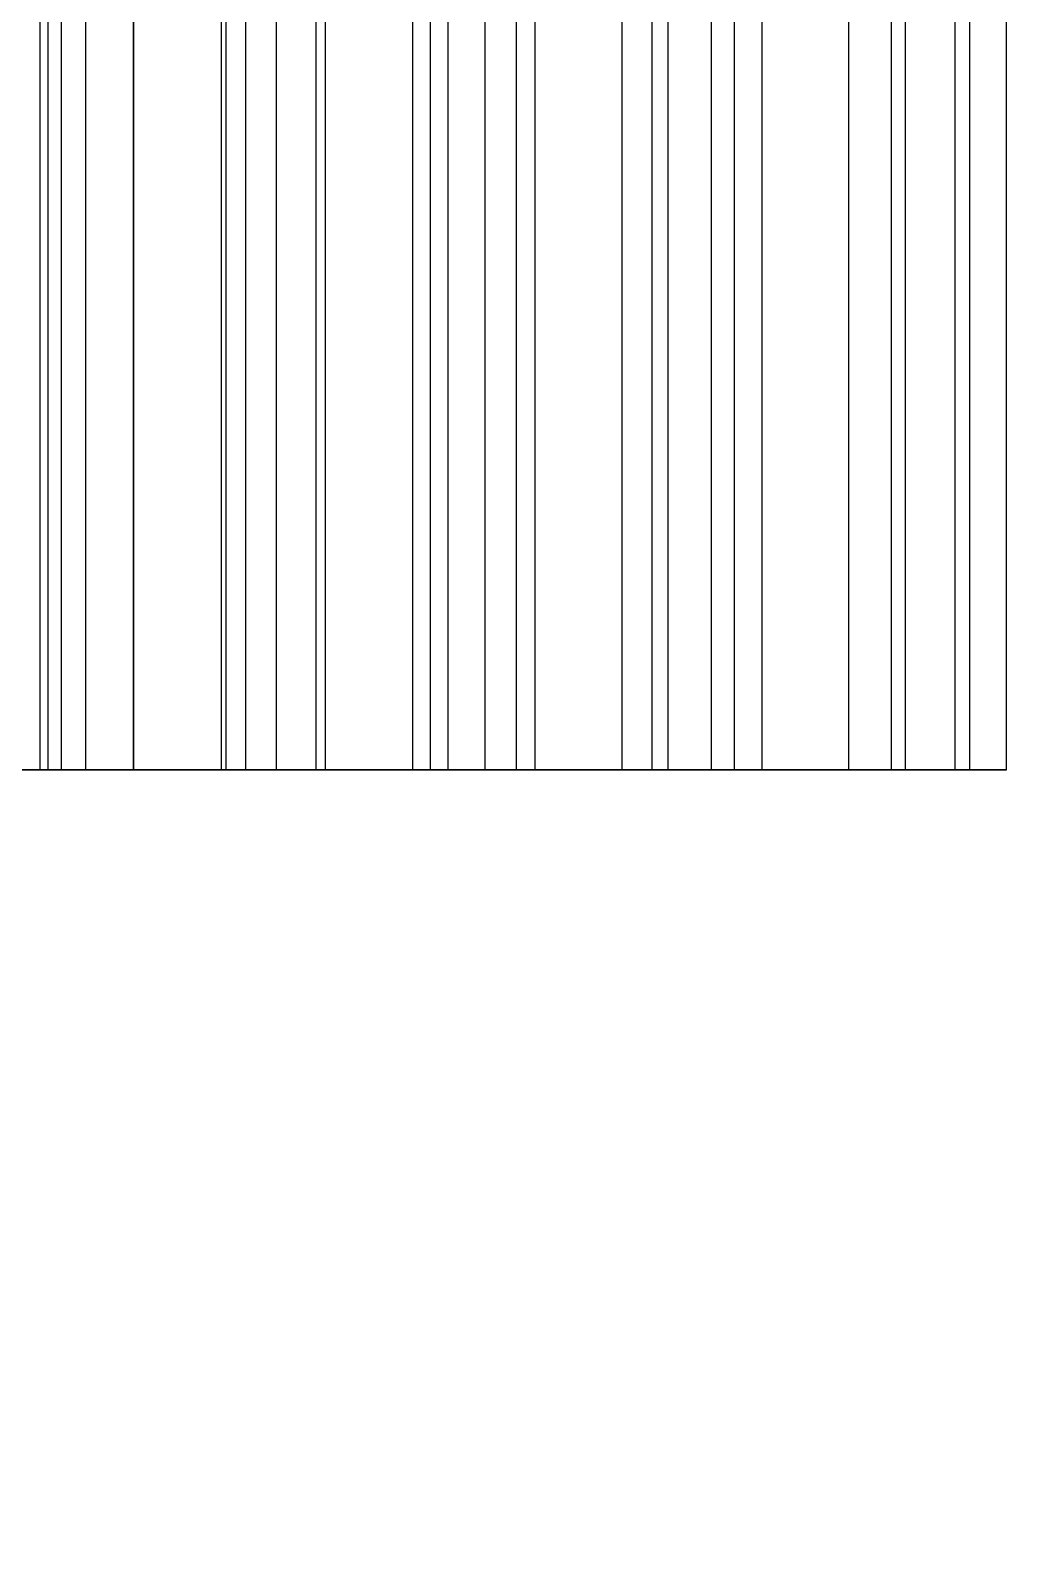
# Model space of a CAD drawing. Extents: x -60 to 60, y 140 to 264.
# Drawn here: x -54.05 to -50.52, y 191.67 to 197.17 of the extents above; entities that cross this region are included whole.
import ezdxf

# ---------------------------------------------------------------- set-up
doc = ezdxf.new("R2010")
doc.units = 0
doc.layers.add('Cut051011', color=7, linetype='CONTINUOUS')

msp = doc.modelspace()

# ---------------------------------------------------------------- linework, layer by layer
at = {"layer": 'Cut051011'}
for p, q in [((-54.0162, 194.5, 581.669), (-54.0162, 197.5, 581.669)), ((-54.0162, 194.5, 581.669), (-54.0162, 197.5, 581.669)), ((-54.0162, 194.5, 618.331), (-54.0162, 197.5, 618.331)), ((-54.0162, 194.5, 618.331), (-54.0162, 197.5, 618.331)), ((-53.9874, 194.5, 582.983), (-53.9874, 197.5, 582.983)), ((-53.9874, 194.5, 582.983), (-53.9874, 197.5, 582.983)), ((-53.9874, 194.5, 617.017), (-53.9874, 197.5, 617.017)), ((-53.9874, 194.5, 617.017), (-53.9874, 197.5, 617.017)), ((-53.9393, 194.5, 581.853), (-53.9393, 197.5, 581.853)), ((-53.9393, 194.5, 581.853), (-53.9393, 197.5, 581.853)), ((-53.9393, 194.5, 618.147), (-53.9393, 197.5, 618.147)), ((-53.9393, 194.5, 618.147), (-53.9393, 197.5, 618.147)), ((-53.8508, 194.5, 581.189), (-53.8508, 197.5, 581.189)), ((-53.8508, 194.5, 581.189), (-53.8508, 197.5, 581.189)), ((-53.8508, 194.5, 618.811), (-53.8508, 197.5, 618.811)), ((-53.8508, 194.5, 618.811), (-53.8508, 197.5, 618.811)), ((-53.679, 194.5, 582.034), (-53.679, 197.5, 582.034)), ((-53.679, 194.5, 582.034), (-53.679, 197.5, 582.034)), ((-53.679, 194.5, 617.966), (-53.679, 197.5, 617.966)), ((-53.679, 194.5, 617.966), (-53.679, 197.5, 617.966)), ((-53.6773, 194.5, 581.092), (-53.6773, 197.5, 581.092)), ((-53.6773, 194.5, 581.092), (-53.6773, 197.5, 581.092)), ((-53.6773, 194.5, 618.908), (-53.6773, 197.5, 618.908)), ((-53.6773, 194.5, 618.908), (-53.6773, 197.5, 618.908)), ((-53.3606, 194.5, 581.109), (-53.3606, 197.5, 581.109)), ((-53.3606, 194.5, 581.109), (-53.3606, 197.5, 581.109)), ((-53.3606, 194.5, 618.891), (-53.3606, 197.5, 618.891)), ((-53.3606, 194.5, 618.891), (-53.3606, 197.5, 618.891)), ((-53.3436, 194.5, 579.795), (-53.3436, 197.5, 579.795)), ((-53.3436, 194.5, 579.795), (-53.3436, 197.5, 579.795)), ((-53.3436, 194.5, 620.205), (-53.3436, 197.5, 620.205)), ((-53.3436, 194.5, 620.205), (-53.3436, 197.5, 620.205)), ((-53.2731, 194.5, 579.981), (-53.2731, 197.5, 579.981)), ((-53.2731, 194.5, 579.981), (-53.2731, 197.5, 579.981)), ((-53.2731, 194.5, 620.019), (-53.2731, 197.5, 620.019)), ((-53.2731, 194.5, 620.019), (-53.2731, 197.5, 620.019)), ((-53.1615, 194.5, 579.321), (-53.1615, 197.5, 579.321)), ((-53.1615, 194.5, 579.321), (-53.1615, 197.5, 579.321)), ((-53.1615, 194.5, 620.679), (-53.1615, 197.5, 620.679)), ((-53.1615, 194.5, 620.679), (-53.1615, 197.5, 620.679)), ((-53.0193, 194.5, 580.172), (-53.0193, 197.5, 580.172)), ((-53.0193, 194.5, 580.172), (-53.0193, 197.5, 580.172)), ((-53.0193, 194.5, 619.828), (-53.0193, 197.5, 619.828)), ((-53.0193, 194.5, 619.828), (-53.0193, 197.5, 619.828)), ((-52.9848, 194.5, 579.23), (-52.9848, 197.5, 579.23)), ((-52.9848, 194.5, 579.23), (-52.9848, 197.5, 579.23)), ((-52.9848, 194.5, 620.77), (-52.9848, 197.5, 620.77)), ((-52.9848, 194.5, 620.77), (-52.9848, 197.5, 620.77)), ((-52.6688, 194.5, 579.258), (-52.6688, 197.5, 579.258)), ((-52.6688, 194.5, 579.258), (-52.6688, 197.5, 579.258)), ((-52.6688, 194.5, 620.742), (-52.6688, 197.5, 620.742)), ((-52.6688, 194.5, 620.742), (-52.6688, 197.5, 620.742)), ((-52.606, 194.5, 577.946), (-52.606, 197.5, 577.946)), ((-52.606, 194.5, 577.946), (-52.606, 197.5, 577.946)), ((-52.606, 194.5, 622.054), (-52.606, 197.5, 622.054)), ((-52.606, 194.5, 622.054), (-52.606, 197.5, 622.054)), ((-52.5421, 194.5, 578.134), (-52.5421, 197.5, 578.134)), ((-52.5421, 194.5, 578.134), (-52.5421, 197.5, 578.134)), ((-52.5421, 194.5, 621.866), (-52.5421, 197.5, 621.866)), ((-52.5421, 194.5, 621.866), (-52.5421, 197.5, 621.866)), ((-52.4074, 194.5, 577.478), (-52.4074, 197.5, 577.478)), ((-52.4074, 194.5, 577.478), (-52.4074, 197.5, 577.478)), ((-52.4074, 194.5, 622.522), (-52.4074, 197.5, 622.522)), ((-52.4074, 194.5, 622.522), (-52.4074, 197.5, 622.522)), ((-52.295, 194.5, 578.333), (-52.295, 197.5, 578.333)), ((-52.295, 194.5, 578.333), (-52.295, 197.5, 578.333)), ((-52.295, 194.5, 621.667), (-52.295, 197.5, 621.667)), ((-52.295, 194.5, 621.667), (-52.295, 197.5, 621.667)), ((-52.2276, 194.5, 577.394), (-52.2276, 197.5, 577.394)), ((-52.2276, 194.5, 577.394), (-52.2276, 197.5, 577.394)), ((-52.2276, 194.5, 622.606), (-52.2276, 197.5, 622.606)), ((-52.2276, 194.5, 622.606), (-52.2276, 197.5, 622.606)), ((-51.9129, 194.5, 577.433), (-51.9129, 197.5, 577.433)), ((-51.9129, 194.5, 577.433), (-51.9129, 197.5, 577.433)), ((-51.9129, 194.5, 622.567), (-51.9129, 197.5, 622.567)), ((-51.9129, 194.5, 622.567), (-51.9129, 197.5, 622.567)), ((-51.8043, 194.5, 576.124), (-51.8043, 197.5, 576.124)), ((-51.8043, 194.5, 576.124), (-51.8043, 197.5, 576.124)), ((-51.8043, 194.5, 623.876), (-51.8043, 197.5, 623.876)), ((-51.8043, 194.5, 623.876), (-51.8043, 197.5, 623.876)), ((-51.7469, 194.5, 576.314), (-51.7469, 197.5, 576.314)), ((-51.7469, 194.5, 576.314), (-51.7469, 197.5, 576.314)), ((-51.7469, 194.5, 623.686), (-51.7469, 197.5, 623.686)), ((-51.7469, 194.5, 623.686), (-51.7469, 197.5, 623.686)), ((-51.5895, 194.5, 575.663), (-51.5895, 197.5, 575.663)), ((-51.5895, 194.5, 575.663), (-51.5895, 197.5, 575.663)), ((-51.5895, 194.5, 624.337), (-51.5895, 197.5, 624.337)), ((-51.5895, 194.5, 624.337), (-51.5895, 197.5, 624.337)), ((-51.507, 194.5, 576.522), (-51.507, 197.5, 576.522)), ((-51.507, 194.5, 576.522), (-51.507, 197.5, 576.522)), ((-51.507, 194.5, 623.478), (-51.507, 197.5, 623.478)), ((-51.507, 194.5, 623.478), (-51.507, 197.5, 623.478)), ((-51.4069, 194.5, 575.585), (-51.4069, 197.5, 575.585)), ((-51.4069, 194.5, 575.585), (-51.4069, 197.5, 575.585)), ((-51.4069, 194.5, 624.415), (-51.4069, 197.5, 624.415)), ((-51.4069, 194.5, 624.415), (-51.4069, 197.5, 624.415)), ((-51.0937, 194.5, 575.635), (-51.0937, 197.5, 575.635)), ((-51.0937, 194.5, 575.635), (-51.0937, 197.5, 575.635)), ((-51.0937, 194.5, 624.365), (-51.0937, 197.5, 624.365)), ((-51.0937, 194.5, 624.365), (-51.0937, 197.5, 624.365)), ((-50.9394, 194.5, 574.33), (-50.9394, 197.5, 574.33)), ((-50.9394, 194.5, 574.33), (-50.9394, 197.5, 574.33)), ((-50.9394, 194.5, 625.67), (-50.9394, 197.5, 625.67)), ((-50.9394, 194.5, 625.67), (-50.9394, 197.5, 625.67)), ((-50.8888, 194.5, 574.522), (-50.8888, 197.5, 574.522)), ((-50.8888, 194.5, 574.522), (-50.8888, 197.5, 574.522)), ((-50.8888, 194.5, 625.478), (-50.8888, 197.5, 625.478)), ((-50.8888, 194.5, 625.478), (-50.8888, 197.5, 625.478)), ((-50.7088, 194.5, 573.877), (-50.7088, 197.5, 573.877)), ((-50.7088, 194.5, 573.877), (-50.7088, 197.5, 573.877)), ((-50.7088, 194.5, 626.123), (-50.7088, 197.5, 626.123)), ((-50.7088, 194.5, 626.123), (-50.7088, 197.5, 626.123)), ((-50.6563, 194.5, 574.738), (-50.6563, 197.5, 574.738)), ((-50.6563, 194.5, 574.738), (-50.6563, 197.5, 574.738)), ((-50.6563, 194.5, 625.262), (-50.6563, 197.5, 625.262)), ((-50.6563, 194.5, 625.262), (-50.6563, 197.5, 625.262)), ((-50.5235, 194.5, 573.805), (-50.5235, 197.5, 573.805)), ((-50.5235, 194.5, 573.805), (-50.5235, 197.5, 573.805)), ((-50.5235, 194.5, 626.195), (-50.5235, 197.5, 626.195)), ((-50.5235, 194.5, 626.195), (-50.5235, 197.5, 626.195))]:
    msp.add_line(p, q, dxfattribs=at)
for centre in [(0, 203.5), (0, 203.5), (0, 200.5), (0, 200.5)]:
    msp.add_circle(centre, 60, dxfattribs=at)
for points, degree in [([(-53.9874, 194.5, 582.983), (-54.1464, 194.5, 583.005), (-54.3045, 194.5, 582.977)], 2), ([(-54.3045, 194.5, 617.023), (-54.1464, 194.5, 616.995), (-53.9874, 194.5, 617.017)], 2), ([(-53.9874, 194.5, 582.983), (-54.1464, 194.5, 583.005), (-54.3045, 194.5, 582.977)], 2), ([(-54.3045, 194.5, 617.023), (-54.1464, 194.5, 616.995), (-53.9874, 194.5, 617.017)], 2), ([(-53.8508, 194.5, 581.189), (-54.0162, 194.5, 581.669)], 1), ([(-54.0162, 194.5, 618.331), (-53.8508, 194.5, 618.811)], 1), ([(-53.8508, 194.5, 581.189), (-54.0162, 194.5, 581.669)], 1), ([(-54.0162, 194.5, 618.331), (-53.8508, 194.5, 618.811)], 1), ([(-53.9393, 194.5, 581.853), (-53.7947, 194.5, 581.923), (-53.679, 194.5, 582.034)], 2), ([(-53.679, 194.5, 617.966), (-53.7947, 194.5, 618.077), (-53.9393, 194.5, 618.147)], 2), ([(-53.9393, 194.5, 581.853), (-53.7947, 194.5, 581.923), (-53.679, 194.5, 582.034)], 2), ([(-53.679, 194.5, 617.966), (-53.7947, 194.5, 618.077), (-53.9393, 194.5, 618.147)], 2), ([(-53.3606, 194.5, 581.109), (-53.5204, 194.5, 581.126), (-53.6773, 194.5, 581.092)], 2), ([(-53.6773, 194.5, 618.908), (-53.5204, 194.5, 618.874), (-53.3606, 194.5, 618.891)], 2), ([(-53.3606, 194.5, 581.109), (-53.5204, 194.5, 581.126), (-53.6773, 194.5, 581.092)], 2), ([(-53.6773, 194.5, 618.908), (-53.5204, 194.5, 618.874), (-53.3606, 194.5, 618.891)], 2), ([(-53.1615, 194.5, 579.321), (-53.3436, 194.5, 579.795)], 1), ([(-53.3436, 194.5, 620.205), (-53.1615, 194.5, 620.679)], 1), ([(-53.1615, 194.5, 579.321), (-53.3436, 194.5, 579.795)], 1), ([(-53.3436, 194.5, 620.205), (-53.1615, 194.5, 620.679)], 1), ([(-53.2731, 194.5, 579.981), (-53.1311, 194.5, 580.056), (-53.0193, 194.5, 580.172)], 2), ([(-53.0193, 194.5, 619.828), (-53.1311, 194.5, 619.944), (-53.2731, 194.5, 620.019)], 2), ([(-53.2731, 194.5, 579.981), (-53.1311, 194.5, 580.056), (-53.0193, 194.5, 580.172)], 2), ([(-53.0193, 194.5, 619.828), (-53.1311, 194.5, 619.944), (-53.2731, 194.5, 620.019)], 2), ([(-52.6688, 194.5, 579.258), (-52.829, 194.5, 579.269), (-52.9848, 194.5, 579.23)], 2), ([(-52.9848, 194.5, 620.77), (-52.829, 194.5, 620.731), (-52.6688, 194.5, 620.742)], 2), ([(-52.6688, 194.5, 579.258), (-52.829, 194.5, 579.269), (-52.9848, 194.5, 579.23)], 2), ([(-52.9848, 194.5, 620.77), (-52.829, 194.5, 620.731), (-52.6688, 194.5, 620.742)], 2), ([(-52.4074, 194.5, 577.478), (-52.606, 194.5, 577.946)], 1), ([(-52.606, 194.5, 622.054), (-52.4074, 194.5, 622.522)], 1), ([(-52.4074, 194.5, 577.478), (-52.606, 194.5, 577.946)], 1), ([(-52.606, 194.5, 622.054), (-52.4074, 194.5, 622.522)], 1), ([(-52.5421, 194.5, 578.134), (-52.4027, 194.5, 578.214), (-52.295, 194.5, 578.333)], 2), ([(-52.295, 194.5, 621.667), (-52.4027, 194.5, 621.786), (-52.5421, 194.5, 621.866)], 2), ([(-52.5421, 194.5, 578.134), (-52.4027, 194.5, 578.214), (-52.295, 194.5, 578.333)], 2), ([(-52.295, 194.5, 621.667), (-52.4027, 194.5, 621.786), (-52.5421, 194.5, 621.866)], 2), ([(-51.9129, 194.5, 577.433), (-52.0734, 194.5, 577.438), (-52.2276, 194.5, 577.394)], 2), ([(-52.2276, 194.5, 622.606), (-52.0734, 194.5, 622.562), (-51.9129, 194.5, 622.567)], 2), ([(-51.9129, 194.5, 577.433), (-52.0734, 194.5, 577.438), (-52.2276, 194.5, 577.394)], 2), ([(-52.2276, 194.5, 622.606), (-52.0734, 194.5, 622.562), (-51.9129, 194.5, 622.567)], 2), ([(-51.5895, 194.5, 575.663), (-51.8043, 194.5, 576.124)], 1), ([(-51.8043, 194.5, 623.876), (-51.5895, 194.5, 624.337)], 1), ([(-51.5895, 194.5, 575.663), (-51.8043, 194.5, 576.124)], 1), ([(-51.8043, 194.5, 623.876), (-51.5895, 194.5, 624.337)], 1), ([(-51.7469, 194.5, 576.314), (-51.6104, 194.5, 576.399), (-51.507, 194.5, 576.522)], 2), ([(-51.507, 194.5, 623.478), (-51.6104, 194.5, 623.601), (-51.7469, 194.5, 623.686)], 2), ([(-51.7469, 194.5, 576.314), (-51.6104, 194.5, 576.399), (-51.507, 194.5, 576.522)], 2), ([(-51.507, 194.5, 623.478), (-51.6104, 194.5, 623.601), (-51.7469, 194.5, 623.686)], 2), ([(-51.0937, 194.5, 575.635), (-51.2543, 194.5, 575.635), (-51.4069, 194.5, 575.585)], 2), ([(-51.4069, 194.5, 624.415), (-51.2543, 194.5, 624.365), (-51.0937, 194.5, 624.365)], 2), ([(-51.0937, 194.5, 575.635), (-51.2543, 194.5, 575.635), (-51.4069, 194.5, 575.585)], 2), ([(-51.4069, 194.5, 624.415), (-51.2543, 194.5, 624.365), (-51.0937, 194.5, 624.365)], 2), ([(-50.7088, 194.5, 573.877), (-50.9394, 194.5, 574.33)], 1), ([(-50.9394, 194.5, 625.67), (-50.7088, 194.5, 626.123)], 1), ([(-50.7088, 194.5, 573.877), (-50.9394, 194.5, 574.33)], 1), ([(-50.9394, 194.5, 625.67), (-50.7088, 194.5, 626.123)], 1), ([(-50.8888, 194.5, 574.522), (-50.7553, 194.5, 574.612), (-50.6563, 194.5, 574.738)], 2), ([(-50.6563, 194.5, 625.262), (-50.7553, 194.5, 625.388), (-50.8888, 194.5, 625.478)], 2), ([(-50.8888, 194.5, 574.522), (-50.7553, 194.5, 574.612), (-50.6563, 194.5, 574.738)], 2), ([(-50.6563, 194.5, 625.262), (-50.7553, 194.5, 625.388), (-50.8888, 194.5, 625.478)], 2)]:
    msp.add_open_spline(points, degree=degree, dxfattribs=at)
for points, degree, knots in [([(-54.0162, 194.5, 581.669), (-54.0339, 194.5, 581.72), (-54.0125, 194.5, 581.776), (-53.9875, 194.5, 581.83), (-53.9393, 194.5, 581.853)], 2, [0, 0, 0, 0.724386, 0.724386, 1.44877, 1.44877, 1.44877]), ([(-53.9393, 194.5, 618.147), (-53.9875, 194.5, 618.17), (-54.0125, 194.5, 618.224), (-54.0339, 194.5, 618.28), (-54.0162, 194.5, 618.331)], 2, [0, 0, 0, 0.724386, 0.724386, 1.44877, 1.44877, 1.44877]), ([(-54.0162, 194.5, 581.669), (-54.0339, 194.5, 581.72), (-54.0125, 194.5, 581.776), (-53.9875, 194.5, 581.83), (-53.9393, 194.5, 581.853)], 2, [0, 0, 0, 0.724386, 0.724386, 1.44877, 1.44877, 1.44877]), ([(-53.9393, 194.5, 618.147), (-53.9875, 194.5, 618.17), (-54.0125, 194.5, 618.224), (-54.0339, 194.5, 618.28), (-54.0162, 194.5, 618.331)], 2, [0, 0, 0, 0.724386, 0.724386, 1.44877, 1.44877, 1.44877]), ([(-53.679, 194.5, 582.034), (-53.6194, 194.5, 582.091), (-53.5633, 194.5, 582.172), (-53.5329, 194.5, 582.274), (-53.5021, 194.5, 582.374), (-53.5003, 194.5, 582.495), (-53.5367, 194.5, 582.605), (-53.572, 194.5, 582.715), (-53.6442, 194.5, 582.812), (-53.7282, 194.5, 582.875), (-53.8124, 194.5, 582.939), (-53.9054, 194.5, 582.972), (-53.9874, 194.5, 582.983)], 3, [0, 0, 0, 0, 0.558599, 0.558599, 0.558599, 1.1172, 1.1172, 1.1172, 1.6758, 1.6758, 1.6758, 2.2344, 2.2344, 2.2344, 2.2344]), ([(-53.9874, 194.5, 617.017), (-53.9054, 194.5, 617.028), (-53.8124, 194.5, 617.061), (-53.7282, 194.5, 617.125), (-53.6442, 194.5, 617.188), (-53.572, 194.5, 617.285), (-53.5367, 194.5, 617.395), (-53.5003, 194.5, 617.505), (-53.5021, 194.5, 617.626), (-53.5329, 194.5, 617.726), (-53.5633, 194.5, 617.828), (-53.6194, 194.5, 617.909), (-53.679, 194.5, 617.966)], 3, [0, 0, 0, 0, 0.558599, 0.558599, 0.558599, 1.1172, 1.1172, 1.1172, 1.6758, 1.6758, 1.6758, 2.2344, 2.2344, 2.2344, 2.2344]), ([(-53.679, 194.5, 582.034), (-53.6194, 194.5, 582.091), (-53.5633, 194.5, 582.172), (-53.5329, 194.5, 582.274), (-53.5021, 194.5, 582.374), (-53.5003, 194.5, 582.495), (-53.5367, 194.5, 582.605), (-53.572, 194.5, 582.715), (-53.6442, 194.5, 582.812), (-53.7282, 194.5, 582.875), (-53.8124, 194.5, 582.939), (-53.9054, 194.5, 582.972), (-53.9874, 194.5, 582.983)], 3, [0, 0, 0, 0, 0.558599, 0.558599, 0.558599, 1.1172, 1.1172, 1.1172, 1.6758, 1.6758, 1.6758, 2.2344, 2.2344, 2.2344, 2.2344]), ([(-53.9874, 194.5, 617.017), (-53.9054, 194.5, 617.028), (-53.8124, 194.5, 617.061), (-53.7282, 194.5, 617.125), (-53.6442, 194.5, 617.188), (-53.572, 194.5, 617.285), (-53.5367, 194.5, 617.395), (-53.5003, 194.5, 617.505), (-53.5021, 194.5, 617.626), (-53.5329, 194.5, 617.726), (-53.5633, 194.5, 617.828), (-53.6194, 194.5, 617.909), (-53.679, 194.5, 617.966)], 3, [0, 0, 0, 0, 0.558599, 0.558599, 0.558599, 1.1172, 1.1172, 1.1172, 1.6758, 1.6758, 1.6758, 2.2344, 2.2344, 2.2344, 2.2344]), ([(-53.6773, 194.5, 581.092), (-53.7292, 194.5, 581.08), (-53.7825, 194.5, 581.108), (-53.8338, 194.5, 581.139), (-53.8508, 194.5, 581.189)], 2, [0, 0, 0, 0.724386, 0.724386, 1.44877, 1.44877, 1.44877]), ([(-53.8508, 194.5, 618.811), (-53.8338, 194.5, 618.861), (-53.7825, 194.5, 618.892), (-53.7292, 194.5, 618.92), (-53.6773, 194.5, 618.908)], 2, [0, 0, 0, 0.724386, 0.724386, 1.44877, 1.44877, 1.44877]), ([(-53.6773, 194.5, 581.092), (-53.7292, 194.5, 581.08), (-53.7825, 194.5, 581.108), (-53.8338, 194.5, 581.139), (-53.8508, 194.5, 581.189)], 2, [0, 0, 0, 0.724386, 0.724386, 1.44877, 1.44877, 1.44877]), ([(-53.8508, 194.5, 618.811), (-53.8338, 194.5, 618.861), (-53.7825, 194.5, 618.892), (-53.7292, 194.5, 618.92), (-53.6773, 194.5, 618.908)], 2, [0, 0, 0, 0.724386, 0.724386, 1.44877, 1.44877, 1.44877]), ([(-53.0193, 194.5, 580.172), (-52.9617, 194.5, 580.231), (-52.9085, 194.5, 580.314), (-52.8817, 194.5, 580.416), (-52.8544, 194.5, 580.518), (-52.8568, 194.5, 580.638), (-52.897, 194.5, 580.747), (-52.9361, 194.5, 580.856), (-53.0116, 194.5, 580.95), (-53.0979, 194.5, 581.01), (-53.1842, 194.5, 581.071), (-53.2783, 194.5, 581.101), (-53.3606, 194.5, 581.109)], 3, [0, 0, 0, 0, 0.558599, 0.558599, 0.558599, 1.1172, 1.1172, 1.1172, 1.6758, 1.6758, 1.6758, 2.2344, 2.2344, 2.2344, 2.2344]), ([(-53.3606, 194.5, 618.891), (-53.2783, 194.5, 618.899), (-53.1842, 194.5, 618.929), (-53.0979, 194.5, 618.99), (-53.0116, 194.5, 619.05), (-52.9361, 194.5, 619.144), (-52.897, 194.5, 619.253), (-52.8568, 194.5, 619.362), (-52.8544, 194.5, 619.482), (-52.8817, 194.5, 619.584), (-52.9085, 194.5, 619.686), (-52.9617, 194.5, 619.769), (-53.0193, 194.5, 619.828)], 3, [0, 0, 0, 0, 0.558599, 0.558599, 0.558599, 1.1172, 1.1172, 1.1172, 1.6758, 1.6758, 1.6758, 2.2344, 2.2344, 2.2344, 2.2344]), ([(-53.0193, 194.5, 580.172), (-52.9617, 194.5, 580.231), (-52.9085, 194.5, 580.314), (-52.8817, 194.5, 580.416), (-52.8544, 194.5, 580.518), (-52.8568, 194.5, 580.638), (-52.897, 194.5, 580.747), (-52.9361, 194.5, 580.856), (-53.0116, 194.5, 580.95), (-53.0979, 194.5, 581.01), (-53.1842, 194.5, 581.071), (-53.2783, 194.5, 581.101), (-53.3606, 194.5, 581.109)], 3, [0, 0, 0, 0, 0.558599, 0.558599, 0.558599, 1.1172, 1.1172, 1.1172, 1.6758, 1.6758, 1.6758, 2.2344, 2.2344, 2.2344, 2.2344]), ([(-53.3606, 194.5, 618.891), (-53.2783, 194.5, 618.899), (-53.1842, 194.5, 618.929), (-53.0979, 194.5, 618.99), (-53.0116, 194.5, 619.05), (-52.9361, 194.5, 619.144), (-52.897, 194.5, 619.253), (-52.8568, 194.5, 619.362), (-52.8544, 194.5, 619.482), (-52.8817, 194.5, 619.584), (-52.9085, 194.5, 619.686), (-52.9617, 194.5, 619.769), (-53.0193, 194.5, 619.828)], 3, [0, 0, 0, 0, 0.558599, 0.558599, 0.558599, 1.1172, 1.1172, 1.1172, 1.6758, 1.6758, 1.6758, 2.2344, 2.2344, 2.2344, 2.2344]), ([(-53.3436, 194.5, 579.795), (-53.363, 194.5, 579.845), (-53.3436, 194.5, 579.902), (-53.3205, 194.5, 579.957), (-53.2731, 194.5, 579.981)], 2, [0, 0, 0, 0.724386, 0.724386, 1.44877, 1.44877, 1.44877]), ([(-53.2731, 194.5, 620.019), (-53.3205, 194.5, 620.043), (-53.3436, 194.5, 620.098), (-53.363, 194.5, 620.155), (-53.3436, 194.5, 620.205)], 2, [0, 0, 0, 0.724386, 0.724386, 1.44877, 1.44877, 1.44877]), ([(-53.3436, 194.5, 579.795), (-53.363, 194.5, 579.845), (-53.3436, 194.5, 579.902), (-53.3205, 194.5, 579.957), (-53.2731, 194.5, 579.981)], 2, [0, 0, 0, 0.724386, 0.724386, 1.44877, 1.44877, 1.44877]), ([(-53.2731, 194.5, 620.019), (-53.3205, 194.5, 620.043), (-53.3436, 194.5, 620.098), (-53.363, 194.5, 620.155), (-53.3436, 194.5, 620.205)], 2, [0, 0, 0, 0.724386, 0.724386, 1.44877, 1.44877, 1.44877]), ([(-52.9848, 194.5, 579.23), (-53.0361, 194.5, 579.216), (-53.0904, 194.5, 579.242), (-53.1428, 194.5, 579.271), (-53.1615, 194.5, 579.321)], 2, [0, 0, 0, 0.724386, 0.724386, 1.44877, 1.44877, 1.44877]), ([(-53.1615, 194.5, 620.679), (-53.1428, 194.5, 620.729), (-53.0904, 194.5, 620.758), (-53.0361, 194.5, 620.784), (-52.9848, 194.5, 620.77)], 2, [0, 0, 0, 0.724386, 0.724386, 1.44877, 1.44877, 1.44877]), ([(-52.9848, 194.5, 579.23), (-53.0361, 194.5, 579.216), (-53.0904, 194.5, 579.242), (-53.1428, 194.5, 579.271), (-53.1615, 194.5, 579.321)], 2, [0, 0, 0, 0.724386, 0.724386, 1.44877, 1.44877, 1.44877]), ([(-53.1615, 194.5, 620.679), (-53.1428, 194.5, 620.729), (-53.0904, 194.5, 620.758), (-53.0361, 194.5, 620.784), (-52.9848, 194.5, 620.77)], 2, [0, 0, 0, 0.724386, 0.724386, 1.44877, 1.44877, 1.44877]), ([(-52.295, 194.5, 578.333), (-52.2395, 194.5, 578.395), (-52.1892, 194.5, 578.48), (-52.166, 194.5, 578.583), (-52.1422, 194.5, 578.685), (-52.1488, 194.5, 578.805), (-52.1928, 194.5, 578.913), (-52.2358, 194.5, 579.021), (-52.3145, 194.5, 579.112), (-52.4028, 194.5, 579.169), (-52.4912, 194.5, 579.227), (-52.5862, 194.5, 579.253), (-52.6688, 194.5, 579.258)], 3, [0, 0, 0, 0, 0.558599, 0.558599, 0.558599, 1.1172, 1.1172, 1.1172, 1.6758, 1.6758, 1.6758, 2.2344, 2.2344, 2.2344, 2.2344]), ([(-52.6688, 194.5, 620.742), (-52.5862, 194.5, 620.747), (-52.4912, 194.5, 620.773), (-52.4028, 194.5, 620.831), (-52.3145, 194.5, 620.888), (-52.2358, 194.5, 620.979), (-52.1928, 194.5, 621.087), (-52.1488, 194.5, 621.195), (-52.1422, 194.5, 621.315), (-52.166, 194.5, 621.417), (-52.1892, 194.5, 621.52), (-52.2395, 194.5, 621.605), (-52.295, 194.5, 621.667)], 3, [0, 0, 0, 0, 0.558599, 0.558599, 0.558599, 1.1172, 1.1172, 1.1172, 1.6758, 1.6758, 1.6758, 2.2344, 2.2344, 2.2344, 2.2344]), ([(-52.295, 194.5, 578.333), (-52.2395, 194.5, 578.395), (-52.1892, 194.5, 578.48), (-52.166, 194.5, 578.583), (-52.1422, 194.5, 578.685), (-52.1488, 194.5, 578.805), (-52.1928, 194.5, 578.913), (-52.2358, 194.5, 579.021), (-52.3145, 194.5, 579.112), (-52.4028, 194.5, 579.169), (-52.4912, 194.5, 579.227), (-52.5862, 194.5, 579.253), (-52.6688, 194.5, 579.258)], 3, [0, 0, 0, 0, 0.558599, 0.558599, 0.558599, 1.1172, 1.1172, 1.1172, 1.6758, 1.6758, 1.6758, 2.2344, 2.2344, 2.2344, 2.2344]), ([(-52.6688, 194.5, 620.742), (-52.5862, 194.5, 620.747), (-52.4912, 194.5, 620.773), (-52.4028, 194.5, 620.831), (-52.3145, 194.5, 620.888), (-52.2358, 194.5, 620.979), (-52.1928, 194.5, 621.087), (-52.1488, 194.5, 621.195), (-52.1422, 194.5, 621.315), (-52.166, 194.5, 621.417), (-52.1892, 194.5, 621.52), (-52.2395, 194.5, 621.605), (-52.295, 194.5, 621.667)], 3, [0, 0, 0, 0, 0.558599, 0.558599, 0.558599, 1.1172, 1.1172, 1.1172, 1.6758, 1.6758, 1.6758, 2.2344, 2.2344, 2.2344, 2.2344]), ([(-52.606, 194.5, 577.946), (-52.6271, 194.5, 577.995), (-52.6097, 194.5, 578.052), (-52.5885, 194.5, 578.108), (-52.5421, 194.5, 578.134)], 2, [0, 0, 0, 0.724386, 0.724386, 1.44877, 1.44877, 1.44877]), ([(-52.5421, 194.5, 621.866), (-52.5885, 194.5, 621.892), (-52.6097, 194.5, 621.948), (-52.6271, 194.5, 622.005), (-52.606, 194.5, 622.054)], 2, [0, 0, 0, 0.724386, 0.724386, 1.44877, 1.44877, 1.44877]), ([(-52.606, 194.5, 577.946), (-52.6271, 194.5, 577.995), (-52.6097, 194.5, 578.052), (-52.5885, 194.5, 578.108), (-52.5421, 194.5, 578.134)], 2, [0, 0, 0, 0.724386, 0.724386, 1.44877, 1.44877, 1.44877]), ([(-52.5421, 194.5, 621.866), (-52.5885, 194.5, 621.892), (-52.6097, 194.5, 621.948), (-52.6271, 194.5, 622.005), (-52.606, 194.5, 622.054)], 2, [0, 0, 0, 0.724386, 0.724386, 1.44877, 1.44877, 1.44877]), ([(-52.2276, 194.5, 577.394), (-52.2785, 194.5, 577.378), (-52.3336, 194.5, 577.402), (-52.387, 194.5, 577.429), (-52.4074, 194.5, 577.478)], 2, [0, 0, 0, 0.724386, 0.724386, 1.44877, 1.44877, 1.44877]), ([(-52.4074, 194.5, 622.522), (-52.387, 194.5, 622.571), (-52.3336, 194.5, 622.598), (-52.2785, 194.5, 622.622), (-52.2276, 194.5, 622.606)], 2, [0, 0, 0, 0.724386, 0.724386, 1.44877, 1.44877, 1.44877]), ([(-52.2276, 194.5, 577.394), (-52.2785, 194.5, 577.378), (-52.3336, 194.5, 577.402), (-52.387, 194.5, 577.429), (-52.4074, 194.5, 577.478)], 2, [0, 0, 0, 0.724386, 0.724386, 1.44877, 1.44877, 1.44877]), ([(-52.4074, 194.5, 622.522), (-52.387, 194.5, 622.571), (-52.3336, 194.5, 622.598), (-52.2785, 194.5, 622.622), (-52.2276, 194.5, 622.606)], 2, [0, 0, 0, 0.724386, 0.724386, 1.44877, 1.44877, 1.44877]), ([(-51.507, 194.5, 576.522), (-51.4537, 194.5, 576.585), (-51.4064, 194.5, 576.671), (-51.3868, 194.5, 576.775), (-51.3666, 194.5, 576.878), (-51.3774, 194.5, 576.998), (-51.4251, 194.5, 577.104), (-51.4718, 194.5, 577.21), (-51.5537, 194.5, 577.299), (-51.6439, 194.5, 577.353), (-51.7342, 194.5, 577.408), (-51.8301, 194.5, 577.43), (-51.9129, 194.5, 577.433)], 3, [0, 0, 0, 0, 0.558599, 0.558599, 0.558599, 1.1172, 1.1172, 1.1172, 1.6758, 1.6758, 1.6758, 2.2344, 2.2344, 2.2344, 2.2344]), ([(-51.9129, 194.5, 622.567), (-51.8301, 194.5, 622.57), (-51.7342, 194.5, 622.592), (-51.6439, 194.5, 622.647), (-51.5537, 194.5, 622.701), (-51.4718, 194.5, 622.79), (-51.4251, 194.5, 622.896), (-51.3774, 194.5, 623.002), (-51.3666, 194.5, 623.122), (-51.3868, 194.5, 623.225), (-51.4064, 194.5, 623.329), (-51.4537, 194.5, 623.415), (-51.507, 194.5, 623.478)], 3, [0, 0, 0, 0, 0.558599, 0.558599, 0.558599, 1.1172, 1.1172, 1.1172, 1.6758, 1.6758, 1.6758, 2.2344, 2.2344, 2.2344, 2.2344]), ([(-51.507, 194.5, 576.522), (-51.4537, 194.5, 576.585), (-51.4064, 194.5, 576.671), (-51.3868, 194.5, 576.775), (-51.3666, 194.5, 576.878), (-51.3774, 194.5, 576.998), (-51.4251, 194.5, 577.104), (-51.4718, 194.5, 577.21), (-51.5537, 194.5, 577.299), (-51.6439, 194.5, 577.353), (-51.7342, 194.5, 577.408), (-51.8301, 194.5, 577.43), (-51.9129, 194.5, 577.433)], 3, [0, 0, 0, 0, 0.558599, 0.558599, 0.558599, 1.1172, 1.1172, 1.1172, 1.6758, 1.6758, 1.6758, 2.2344, 2.2344, 2.2344, 2.2344]), ([(-51.9129, 194.5, 622.567), (-51.8301, 194.5, 622.57), (-51.7342, 194.5, 622.592), (-51.6439, 194.5, 622.647), (-51.5537, 194.5, 622.701), (-51.4718, 194.5, 622.79), (-51.4251, 194.5, 622.896), (-51.3774, 194.5, 623.002), (-51.3666, 194.5, 623.122), (-51.3868, 194.5, 623.225), (-51.4064, 194.5, 623.329), (-51.4537, 194.5, 623.415), (-51.507, 194.5, 623.478)], 3, [0, 0, 0, 0, 0.558599, 0.558599, 0.558599, 1.1172, 1.1172, 1.1172, 1.6758, 1.6758, 1.6758, 2.2344, 2.2344, 2.2344, 2.2344]), ([(-51.8043, 194.5, 576.124), (-51.827, 194.5, 576.172), (-51.8117, 194.5, 576.23), (-51.7924, 194.5, 576.286), (-51.7469, 194.5, 576.314)], 2, [0, 0, 0, 0.724386, 0.724386, 1.44877, 1.44877, 1.44877]), ([(-51.7469, 194.5, 623.686), (-51.7924, 194.5, 623.714), (-51.8117, 194.5, 623.77), (-51.827, 194.5, 623.828), (-51.8043, 194.5, 623.876)], 2, [0, 0, 0, 0.724386, 0.724386, 1.44877, 1.44877, 1.44877]), ([(-51.8043, 194.5, 576.124), (-51.827, 194.5, 576.172), (-51.8117, 194.5, 576.23), (-51.7924, 194.5, 576.286), (-51.7469, 194.5, 576.314)], 2, [0, 0, 0, 0.724386, 0.724386, 1.44877, 1.44877, 1.44877]), ([(-51.7469, 194.5, 623.686), (-51.7924, 194.5, 623.714), (-51.8117, 194.5, 623.77), (-51.827, 194.5, 623.828), (-51.8043, 194.5, 623.876)], 2, [0, 0, 0, 0.724386, 0.724386, 1.44877, 1.44877, 1.44877]), ([(-51.4069, 194.5, 575.585), (-51.4572, 194.5, 575.567), (-51.5131, 194.5, 575.589), (-51.5673, 194.5, 575.615), (-51.5895, 194.5, 575.663)], 2, [0, 0, 0, 0.724386, 0.724386, 1.44877, 1.44877, 1.44877]), ([(-51.5895, 194.5, 624.337), (-51.5673, 194.5, 624.385), (-51.5131, 194.5, 624.411), (-51.4572, 194.5, 624.433), (-51.4069, 194.5, 624.415)], 2, [0, 0, 0, 0.724386, 0.724386, 1.44877, 1.44877, 1.44877]), ([(-51.4069, 194.5, 575.585), (-51.4572, 194.5, 575.567), (-51.5131, 194.5, 575.589), (-51.5673, 194.5, 575.615), (-51.5895, 194.5, 575.663)], 2, [0, 0, 0, 0.724386, 0.724386, 1.44877, 1.44877, 1.44877]), ([(-51.5895, 194.5, 624.337), (-51.5673, 194.5, 624.385), (-51.5131, 194.5, 624.411), (-51.4572, 194.5, 624.433), (-51.4069, 194.5, 624.415)], 2, [0, 0, 0, 0.724386, 0.724386, 1.44877, 1.44877, 1.44877]), ([(-50.6563, 194.5, 574.738), (-50.6052, 194.5, 574.803), (-50.5609, 194.5, 574.891), (-50.5449, 194.5, 574.996), (-50.5284, 194.5, 575.1), (-50.5433, 194.5, 575.219), (-50.5947, 194.5, 575.323), (-50.6451, 194.5, 575.428), (-50.73, 194.5, 575.513), (-50.822, 194.5, 575.564), (-50.9143, 194.5, 575.616), (-51.0109, 194.5, 575.635), (-51.0937, 194.5, 575.635)], 3, [0, 0, 0, 0, 0.558599, 0.558599, 0.558599, 1.1172, 1.1172, 1.1172, 1.6758, 1.6758, 1.6758, 2.2344, 2.2344, 2.2344, 2.2344]), ([(-51.0937, 194.5, 624.365), (-51.0109, 194.5, 624.365), (-50.9143, 194.5, 624.384), (-50.822, 194.5, 624.436), (-50.73, 194.5, 624.487), (-50.6451, 194.5, 624.572), (-50.5947, 194.5, 624.677), (-50.5433, 194.5, 624.781), (-50.5284, 194.5, 624.9), (-50.5449, 194.5, 625.004), (-50.5609, 194.5, 625.109), (-50.6052, 194.5, 625.197), (-50.6563, 194.5, 625.262)], 3, [0, 0, 0, 0, 0.558599, 0.558599, 0.558599, 1.1172, 1.1172, 1.1172, 1.6758, 1.6758, 1.6758, 2.2344, 2.2344, 2.2344, 2.2344]), ([(-50.6563, 194.5, 574.738), (-50.6052, 194.5, 574.803), (-50.5609, 194.5, 574.891), (-50.5449, 194.5, 574.996), (-50.5284, 194.5, 575.1), (-50.5433, 194.5, 575.219), (-50.5947, 194.5, 575.323), (-50.6451, 194.5, 575.428), (-50.73, 194.5, 575.513), (-50.822, 194.5, 575.564), (-50.9143, 194.5, 575.616), (-51.0109, 194.5, 575.635), (-51.0937, 194.5, 575.635)], 3, [0, 0, 0, 0, 0.558599, 0.558599, 0.558599, 1.1172, 1.1172, 1.1172, 1.6758, 1.6758, 1.6758, 2.2344, 2.2344, 2.2344, 2.2344]), ([(-51.0937, 194.5, 624.365), (-51.0109, 194.5, 624.365), (-50.9143, 194.5, 624.384), (-50.822, 194.5, 624.436), (-50.73, 194.5, 624.487), (-50.6451, 194.5, 624.572), (-50.5947, 194.5, 624.677), (-50.5433, 194.5, 624.781), (-50.5284, 194.5, 624.9), (-50.5449, 194.5, 625.004), (-50.5609, 194.5, 625.109), (-50.6052, 194.5, 625.197), (-50.6563, 194.5, 625.262)], 3, [0, 0, 0, 0, 0.558599, 0.558599, 0.558599, 1.1172, 1.1172, 1.1172, 1.6758, 1.6758, 1.6758, 2.2344, 2.2344, 2.2344, 2.2344]), ([(-50.9394, 194.5, 574.33), (-50.9639, 194.5, 574.377), (-50.9505, 194.5, 574.436), (-50.9333, 194.5, 574.493), (-50.8888, 194.5, 574.522)], 2, [0, 0, 0, 0.724386, 0.724386, 1.44877, 1.44877, 1.44877]), ([(-50.8888, 194.5, 625.478), (-50.9333, 194.5, 625.507), (-50.9505, 194.5, 625.564), (-50.9639, 194.5, 625.623), (-50.9394, 194.5, 625.67)], 2, [0, 0, 0, 0.724386, 0.724386, 1.44877, 1.44877, 1.44877]), ([(-50.9394, 194.5, 574.33), (-50.9639, 194.5, 574.377), (-50.9505, 194.5, 574.436), (-50.9333, 194.5, 574.493), (-50.8888, 194.5, 574.522)], 2, [0, 0, 0, 0.724386, 0.724386, 1.44877, 1.44877, 1.44877]), ([(-50.8888, 194.5, 625.478), (-50.9333, 194.5, 625.507), (-50.9505, 194.5, 625.564), (-50.9639, 194.5, 625.623), (-50.9394, 194.5, 625.67)], 2, [0, 0, 0, 0.724386, 0.724386, 1.44877, 1.44877, 1.44877]), ([(-50.5235, 194.5, 573.805), (-50.5731, 194.5, 573.787), (-50.6297, 194.5, 573.806), (-50.6849, 194.5, 573.83), (-50.7088, 194.5, 573.877)], 2, [0, 0, 0, 0.724386, 0.724386, 1.44877, 1.44877, 1.44877]), ([(-50.7088, 194.5, 626.123), (-50.6849, 194.5, 626.17), (-50.6297, 194.5, 626.194), (-50.5731, 194.5, 626.213), (-50.5235, 194.5, 626.195)], 2, [0, 0, 0, 0.724386, 0.724386, 1.44877, 1.44877, 1.44877]), ([(-50.5235, 194.5, 573.805), (-50.5731, 194.5, 573.787), (-50.6297, 194.5, 573.806), (-50.6849, 194.5, 573.83), (-50.7088, 194.5, 573.877)], 2, [0, 0, 0, 0.724386, 0.724386, 1.44877, 1.44877, 1.44877]), ([(-50.7088, 194.5, 626.123), (-50.6849, 194.5, 626.17), (-50.6297, 194.5, 626.194), (-50.5731, 194.5, 626.213), (-50.5235, 194.5, 626.195)], 2, [0, 0, 0, 0.724386, 0.724386, 1.44877, 1.44877, 1.44877])]:
    msp.add_open_spline(points, degree=degree, knots=knots, dxfattribs=at)

doc.saveas('drawing.dxf')
